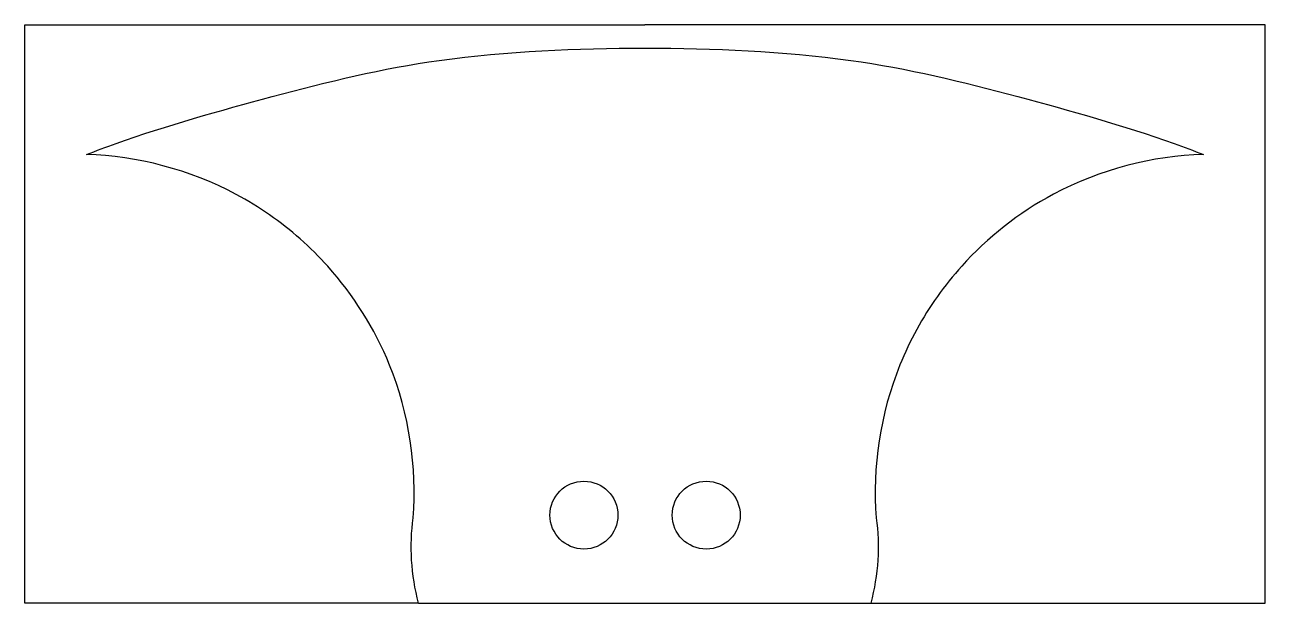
# Model space of a CAD drawing. Header units: millimetres. Extents: x -45 to 45, y 0 to 42.
import ezdxf

# ---------------------------------------------------------------- set-up
doc = ezdxf.new("R2010")
doc.units = ezdxf.units.MM
doc.layers.get('0').update_dxf_attribs({"linetype": 'CONTINUOUS'})

msp = doc.modelspace()

# ---------------------------------------------------------------- linework, layer by layer
for p, q in [((-45.002, -0.007), (-45.002, 41.993)), ((-45.002, 41.993), (-0.002, 41.993)), ((44.998, 41.993), (-0.002, 41.993)), ((44.998, -0.007), (44.998, 41.993)), ((-16.426, -0.007), (-45.002, -0.007)), ((-16.426, -0.007), (16.378, -0.007)), ((16.378, -0.007), (44.998, -0.007))]:
    msp.add_line(p, q)
for centre in [(-4.436, 6.387), (4.439, 6.387)]:
    msp.add_ellipse(centre, major_axis=(0, 2.465), ratio=0.999998)
for points, knots in [([(-40.516, 32.576), (-39.808, 32.848), (-39.096, 33.112), (-38.382, 33.367), (-34.666, 34.695), (-30.861, 35.754), (-27.052, 36.776), (-23.056, 37.848), (-19.028, 38.841), (-14.925, 39.406), (-9.982, 40.086), (-4.986, 40.3), (0, 40.3), (4.986, 40.3), (9.982, 40.086), (14.925, 39.406), (19.028, 38.841), (23.056, 37.848), (27.052, 36.776), (30.861, 35.754), (34.666, 34.695), (38.382, 33.367), (39.095, 33.112), (39.805, 32.849), (40.513, 32.577)], [-13.034687, -13.034687, -13.034687, -13.034687, -12.806981, -12.806981, -12.806981, -11.623182, -11.623182, -11.623182, -10.38137, -10.38137, -10.38137, -8.885012, -8.885012, -8.885012, -7.388654, -7.388654, -7.388654, -6.146842, -6.146842, -6.146842, -4.963043, -4.963043, -4.963043, -4.735705, -4.735705, -4.735705, -4.735705]), ([(-16.82, 6.187), (-16.535, 9.845), (-17.103, 13.749), (-18.536, 17.286), (-19.615, 19.95), (-21.174, 22.399), (-23.018, 24.455), (-23.641, 25.15), (-24.312, 25.818), (-25.026, 26.45), (-26.424, 27.686), (-27.989, 28.78), (-29.667, 29.677), (-33.033, 31.479), (-36.849, 32.467), (-40.516, 32.576)], [265.535958, 265.535958, 265.535958, 265.535958, 291.99832, 291.99832, 291.99832, 311.92237, 311.92237, 311.92237, 318.659689, 318.659689, 318.659689, 331.845937, 331.845937, 331.845937, 358.308781, 358.308781, 358.308781, 358.308781]), ([(40.513, 32.577), (36.841, 32.475), (33.015, 31.497), (29.645, 29.695), (27.108, 28.338), (24.835, 26.526), (22.985, 24.472), (22.359, 23.777), (21.766, 23.038), (21.213, 22.26), (20.132, 20.737), (19.21, 19.062), (18.496, 17.296), (17.061, 13.753), (16.487, 9.849), (16.773, 6.187)], [1.587297, 1.587297, 1.587297, 1.587297, 28.079247, 28.079247, 28.079247, 48.025669, 48.025669, 48.025669, 54.770791, 54.770791, 54.770791, 67.971642, 67.971642, 67.971642, 94.464042, 94.464042, 94.464042, 94.464042])]:
    msp.add_open_spline(points, degree=3, knots=knots)
for points in [[(-16.426, -0.007), (-16.975, 2.049), (-17.101, 4.201), (-16.82, 6.187)], [(16.773, 6.187), (17.053, 4.201), (16.927, 2.049), (16.378, -0.007)]]:
    msp.add_open_spline(points, degree=3)

doc.saveas('drawing.dxf')
